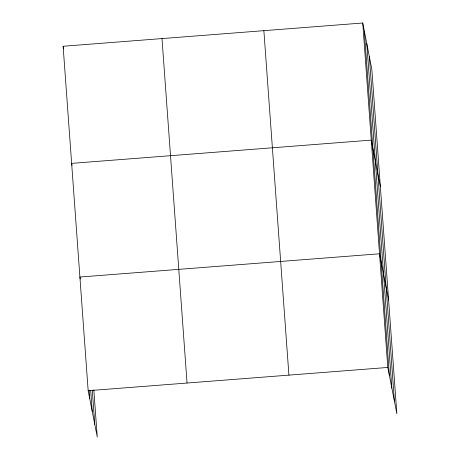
<?xml version="1.0" encoding="UTF-8"?>
<svg xmlns="http://www.w3.org/2000/svg" width="460" height="460" viewBox="0 0 460 460"><rect width="100%" height="100%" fill="white"/><g stroke="black" fill="none" stroke-linecap="round" stroke-linejoin="round"><path stroke-width="0.69" d="M93.823 389.815L97.255 437L88.17 390.707L63.123 46.253L362.744 23L371.829 69.293L396.876 413.747L387.797 367.454L362.744 23M88.17 390.707L387.797 367.454M380.345 186.409L371.26 140.116L71.639 163.369L72.036 165.381M388.614 300.075L379.529 253.782L79.908 277.035L80.299 279.047M63.123 46.253L63.647 48.938M369.351 56.672L394.404 401.126M366.798 43.671L391.851 388.125M364.326 31.05L389.373 375.504M263.867 30.676L288.92 375.124M161.995 38.577L187.047 383.03M92.282 390.063L94.777 424.379M90.718 390.643L92.23 411.378M89.125 390.178L89.752 398.757"/></g></svg>
